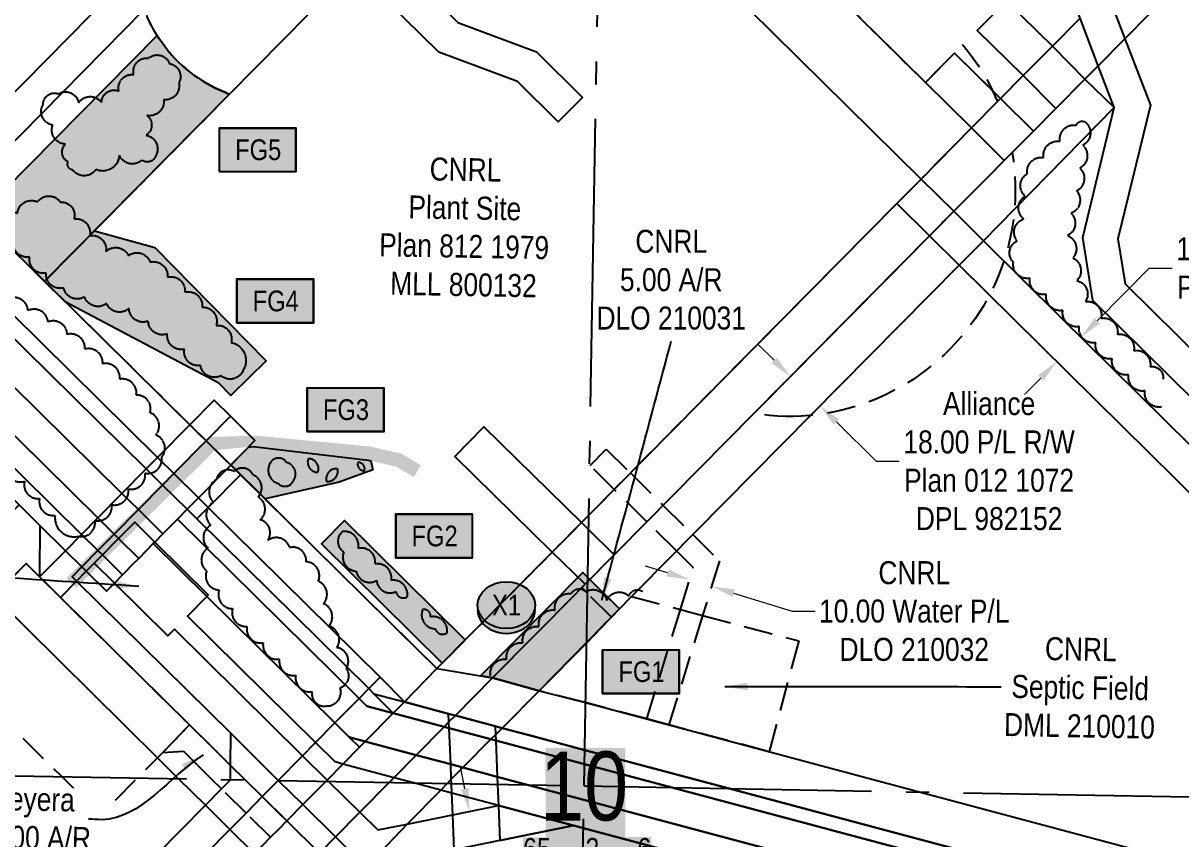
# Model space of a CAD drawing. Extents: x 420640 to 424792, y 6050134 to 6053066.
# Drawn here: x 421333 to 421837, y 6052115 to 6052469 of the extents above; entities that cross this region are included whole.
import ezdxf
from ezdxf.enums import TextEntityAlignment as Align

# ---------------------------------------------------------------- set-up
doc = ezdxf.new("R2010")
doc.units = 0
doc.header["$LTSCALE"] = 5
doc.header["$PDSIZE"] = 0.5
for name, pattern in [('0', [1, 1, 0]), ('foc-ACCESSROAD', [3.75, 2.5, -1.25]), ('foc-FLOWLINE', [3.75, 2.5, -1.25]), ('foc-QUARTERLINE', [33, 25, -3, 2, -3])]:
    doc.linetypes.add(name, pattern=pattern)
doc.layers.get('Defpoints').update_dxf_attribs({"color": 9})
for name, color, linetype in [('10', 1, 'Continuous'), ('9', 3, 'Continuous'), ('AS-ROADS', 254, 'Continuous'), ('AS-UNDERLAY-H', 141, 'Continuous'), ('C-AR', 13, 'foc-ACCESSROAD'), ('C-EZE', 13, 'foc-FLOWLINE'), ('C-RW', 13, 'Continuous'), ('C-WS', 13, 'foc-ACCESSROAD'), ('F-AR', 190, 'foc-ACCESSROAD'), ('F-RW', 190, 'Continuous'), ('L-QSEC', 8, 'foc-QUARTERLINE'), ('L-SECLBL', 7, 'Continuous'), ('P-CROSSINGS', 250, 'Continuous'), ('P-TEMP-BLOCKS', 250, 'Continuous'), ('P-TEMP-BLUE', 146, 'Continuous'), ('P-WORKAREA', 113, 'Continuous'), ('P-WORKAREA-H', 111, 'Continuous'), ('T-BUSH', 110, '0')]:
    doc.layers.add(name, color=color, linetype=linetype)
for name, color, linetype, lineweight in [('C-AR-T', 13, 'Continuous', 9), ('C-EZE-T', 13, 'Continuous', 9), ('C-RW-T', 13, 'Continuous', 9), ('F-AR-T', 190, 'Continuous', 9), ('F-RW-T', 190, 'Continuous', 9)]:
    doc.layers.add(name, color=color, linetype=linetype, lineweight=lineweight)
doc.layers.add('P-TEMP-BLUE-H', color=7, linetype='Continuous', true_color=0x99e6ff)
doc.styles.add('80CG', font='ARIALN.TTF', dxfattribs={"height": 10})
doc.styles.add('80L', font='ARIALN.TTF', dxfattribs={"height": 10})
doc.styles.add('Crossing', font='ARIALN.TTF', dxfattribs={"height": 10})
doc.styles.add('SIMPLEX', font='ARIALN.TTF')
doc.dimstyles.new('Compass 5 000', dxfattribs={"dimscale": 5, "dimtxt": 9, "dimasz": 2, "dimexe": 0.2, "dimexo": 0.0625, "dimgap": 0.5, "dimtad": 0, "dimtih": 1, "dimtoh": 1, "dimzin": 0, "dimdsep": 46, "dimtxsty": '80CG', "dimcen": 0.1, "dimse1": 1, "dimse2": 1, "dimclrd": 256, "dimclrt": 256, "dimaunit": 1, "dimadec": 4, "dimazin": 0, "dimtfac": 0.06, "dimtofl": 0, "dimtmove": 0, "dimatfit": 1, "dimfxl": 0.2, "dimtolj": 1, "dimtzin": 0, "dimlwd": -1, "dimarcsym": 0})

# ---------------------------------------------------------------- blocks, each defined once
blk = doc.blocks.new('*D18')
at = {"layer": 'Defpoints', "color": 0, "transparency": 16777216}
for p in [(421793.22, 6052332.83), (421864.61, 6052262.36), (421854.1, 6052251.71)]:
    blk.add_point(p, dxfattribs=at)
at = {"layer": 'F-AR-T', "transparency": 16777216}
for p, q in [((421800.25, 6052339.95), (421822.85, 6052362.85)), ((421822.85, 6052362.85), (421832.85, 6052362.85)), ((421775.68, 6052315.07), (421768.66, 6052307.95))]:
    blk.add_line(p, q, dxfattribs=at)
for points in [[(421799.06, 6052341.12), (421801.44, 6052338.78), (421793.22, 6052332.83)], [(421774.5, 6052316.24), (421776.87, 6052313.9), (421782.71, 6052322.18)]]:
    blk.add_solid(points, dxfattribs=at)
at = {"layer": 'F-AR-T', "transparency": 16777216, "insert": (421871.94, 6052362.85), "char_height": 10, "attachment_point": 5, "style": '80CG'}
blk.add_mtext('\\A1;Pembina\\P15.00 P/L R/W\\P{\\A0;Plan 812 1910\\P}PLA 810223', dxfattribs=at)
blk = doc.blocks.new('*D22')
at = {"layer": 'C-RW-T', "transparency": 16777216}
for p, q in [((421613.48, 6052230.41), (421603.92, 6052233.35)), ((421642.14, 6052221.58), (421667.64, 6052213.72)), ((421667.64, 6052213.72), (421677.64, 6052213.72))]:
    blk.add_line(p, q, dxfattribs=at)
for points in [[(421613.97, 6052232), (421612.99, 6052228.81), (421623.03, 6052227.46)], [(421642.63, 6052223.17), (421641.65, 6052219.98), (421632.59, 6052224.52)]]:
    blk.add_solid(points, dxfattribs=at)
at = {"layer": 'Defpoints', "color": 0, "transparency": 16777216}
for p in [(421623.01, 6052227.4), (421632.57, 6052224.46), (421632.59, 6052224.52)]:
    blk.add_point(p, dxfattribs=at)
at = {"layer": 'C-RW-T', "transparency": 16777216, "insert": (421720.71, 6052213.72), "char_height": 10, "attachment_point": 5, "style": '80CG'}
blk.add_mtext('\\A1;CNRL\\P10.00 Water P/L\\PDLO 210032', dxfattribs=at)
blk = doc.blocks.new('*D23')
at = {"layer": 'Defpoints', "color": 0, "transparency": 16777216}
for p in [(421675.9, 6052324.83), (421688.75, 6052312.13), (421679.75, 6052303.03)]:
    blk.add_point(p, dxfattribs=at)
at = {"layer": 'F-RW-T', "transparency": 16777216}
for p, q in [((421659.78, 6052322.76), (421652.67, 6052329.78)), ((421686.86, 6052296), (421704.17, 6052278.88)), ((421704.17, 6052278.88), (421714.17, 6052278.88))]:
    blk.add_line(p, q, dxfattribs=at)
for points in [[(421660.96, 6052323.94), (421658.61, 6052321.57), (421666.9, 6052315.73)], [(421688.03, 6052297.18), (421685.69, 6052294.81), (421679.75, 6052303.03)]]:
    blk.add_solid(points, dxfattribs=at)
at = {"layer": 'F-RW-T', "transparency": 16777216, "insert": (421753.26, 6052278.88), "char_height": 10, "attachment_point": 5, "style": '80CG'}
blk.add_mtext('\\A1;Alliance\\P18.00 P/L R/W\\P{\\A0;Plan 012 1072\\P}DPL 982152', dxfattribs=at)
blk = doc.blocks.new('*D41')
at = {"layer": 'C-RW-T', "transparency": 16777216}
for p, q in [((421525.33, 6052136.48), (421523.35, 6052146.28)), ((421532.25, 6052102.18), (421557.97, 6051974.74)), ((421557.97, 6051974.74), (421567.97, 6051974.74))]:
    blk.add_line(p, q, dxfattribs=at)
for points in [[(421526.96, 6052136.81), (421523.69, 6052136.15), (421527.31, 6052126.68)], [(421533.88, 6052102.51), (421530.62, 6052101.85), (421530.27, 6052111.98)]]:
    blk.add_solid(points, dxfattribs=at)
at = {"layer": 'Defpoints', "color": 0, "transparency": 16777216}
for p in [(421524.65, 6052126.14), (421530.27, 6052111.98), (421527.62, 6052111.44)]:
    blk.add_point(p, dxfattribs=at)
at = {"layer": 'C-RW-T', "transparency": 16777216, "insert": (421607.06, 6051974.74), "char_height": 10, "attachment_point": 5, "style": '80CG'}
blk.add_mtext('\\A1;CNRL\\P15.00 P/L R/W\\P{\\A0;Plan 962 2004\\P}PLA 960856', dxfattribs=at)
blk = doc.blocks.new('L-SECLBL')
at = {"layer": '9', "color": 7}
for p, q in [((-5.08, -27.83), (-12.29, -27.83)), ((20.7, -27.83), (13.5, -27.83))]:
    blk.add_line(p, q, dxfattribs=at)
at = {"layer": '10', "color": 2, "style": 'SIMPLEX'}
blk.add_attdef('SEC', text='', height=30, dxfattribs=at).set_placement((0, 0), align=Align.MIDDLE)
at = {"layer": '10', "color": 5, "style": '80L'}
blk.add_attdef('TWP', text='', height=9.5, dxfattribs=at).set_placement((-14.43, -27.37), align=Align.MIDDLE_RIGHT)
blk.add_attdef('RGE', text='', height=9.5, dxfattribs=at).set_placement((3.62, -27.37), align=Align.MIDDLE_CENTER)
blk.add_attdef('MER', text='', height=9.5, dxfattribs=at).set_placement((23.17, -27.37), align=Align.MIDDLE_LEFT)
blk = doc.blocks.new('Temp_Area3')
h = blk.add_hatch(color=111)
h.dxf.hatch_style = 1
h.paths.add_polyline_path([(-16.83, -9.44), (16.33, -9.44), (16.33, 9.05), (-16.83, 9.05)])
at = {"color": 250}
for points in [[(-17.03, -9.64), (16.53, -9.64), (16.53, 9.25), (-17.03, 9.25)], [(-16.93, -9.54), (16.43, -9.54), (16.43, 9.15), (-16.93, 9.15)]]:
    blk.add_lwpolyline(points, close=True, dxfattribs=at)
at = {"color": 250, "style": '80L'}
blk.add_attdef('TEMPORARY', text='', height=9, dxfattribs=at).set_placement((0, -0.15), align=Align.MIDDLE_CENTER)
blk = doc.blocks.new('Temp_Area5')
at = {"true_color": 0x99e6ff}
h = blk.add_hatch(color=141, dxfattribs=at)
h.dxf.hatch_style = 1
h.paths.add_polyline_path([(-16.83, -9.44), (16.33, -9.44), (16.33, 9.05), (-16.83, 9.05)])
at = {"color": 250}
for points in [[(-17.03, -9.64), (16.53, -9.64), (16.53, 9.25), (-17.03, 9.25)], [(-16.93, -9.54), (16.43, -9.54), (16.43, 9.15), (-16.93, 9.15)]]:
    blk.add_lwpolyline(points, close=True, dxfattribs=at)
at = {"color": 250, "style": '80L'}
blk.add_attdef('TEMPORARY', text='', height=9, dxfattribs=at).set_placement((0, -0.15), align=Align.MIDDLE_CENTER)
blk = doc.blocks.new('xing2')
h = blk.add_hatch(color=50)
h.dxf.hatch_style = 1
edge = h.paths.add_edge_path()
edge.add_ellipse((0, 0), major_axis=(-12.5, 0), ratio=0.816297, start_angle=0, end_angle=360)
h = blk.add_hatch(color=250)
h.dxf.hatch_style = 1
edge = h.paths.add_edge_path()
edge.add_ellipse((0, -2.05), major_axis=(-12.5, 0), ratio=0.816297, start_angle=0, end_angle=180)
edge.add_line((12.5, -2.05), (12.5, 0))
edge.add_ellipse((0, 0), major_axis=(-12.5, 0), ratio=0.816297, start_angle=0, end_angle=180, ccw=False)
edge.add_line((-12.5, 0), (-12.5, -2.05))
at = {"color": 250}
blk.add_ellipse((0, 0), major_axis=(-12.5, 0), ratio=0.816297, dxfattribs=at)
blk.add_ellipse((0, -2.05), major_axis=(-12.5, 0), ratio=0.816297, start_param=0, end_param=3.141593, dxfattribs=at)
at = {"color": 250, "style": 'Crossing'}
blk.add_attdef('CROSSING', text='', height=9, dxfattribs=at).set_placement((0.09, 0.02), align=Align.MIDDLE_CENTER)
at = {"color": 250, "style": 'Crossing', "flags": 1}
for tag, p in [('OWNER', (0.09, -12.49)), ('DESCRIPTION', (0.09, -25.77)), ('LOCATION', (0.09, -39.3)), ('DWG_REF', (0.09, -52.84))]:
    blk.add_attdef(tag, text='', height=9, dxfattribs=at).set_placement(p, align=Align.MIDDLE_CENTER)

msp = doc.modelspace()

# ---------------------------------------------------------------- hatches: boundary and pattern name
at = {"layer": 'AS-ROADS'}
h = msp.add_hatch(color=256, dxfattribs=at)
h.dxf.hatch_style = 1
h.paths.add_polyline_path([(421356.328, 6052223.909), (421416.7, 6052283.704), (421433.315, 6052285.274), (421483.207, 6052279.357), (421495.462, 6052276.538), (421503.148, 6052272.007), (421506.195, 6052277.175), (421497.711, 6052282.178), (421484.044, 6052285.321), (421434.253, 6052290.033), (421413.958, 6052289.434), (421352.106, 6052228.172)])
at = {"layer": 'AS-UNDERLAY-H'}
h = msp.add_hatch(color=256, dxfattribs=at)
h.dxf.hatch_style = 1
h.paths.add_polyline_path([(421606.441, 6052115.559), (421606.441, 6052104.812), (421550.584, 6052104.812), (421550.584, 6052115.42), (421560.393, 6052115.42), (421560.393, 6052141.353), (421560.336, 6052141.353), (421560.336, 6052154.203), (421593.12, 6052154.203), (421595.144, 6052154.203), (421595.144, 6052115.577)])
at = {"layer": 'P-TEMP-BLUE-H'}
h = msp.add_hatch(color=256, dxfattribs=at)
h.dxf.hatch_style = 1
h.paths.add_polyline_path([(421313.902, 6052385.386), (421391.464, 6052463.909), (421396.343, 6052457.269), (421397.78, 6052455.602), (421399.274, 6052453.986), (421400.823, 6052452.424), (421402.427, 6052450.918), (421404.082, 6052449.468), (421405.788, 6052448.078), (421407.541, 6052446.747), (421409.339, 6052445.48), (421411.181, 6052444.276), (421413.064, 6052443.138), (421414.986, 6052442.066), (421416.944, 6052441.062), (421418.936, 6052440.128), (421420.96, 6052439.264), (421423.013, 6052438.472), (421342.556, 6052357.077)])
at = {"layer": 'P-WORKAREA-H'}
h = msp.add_hatch(color=256, dxfattribs=at)
h.dxf.hatch_style = 1
h.paths.add_polyline_path([(421351.557, 6052348.255), (421342.556, 6052357.077), (421364.315, 6052379.09), (421390.466, 6052371.836), (421438.889, 6052322.527), (421423.555, 6052307.468), (421418.354, 6052312.764)])
h = msp.add_hatch(color=256, dxfattribs=at)
h.dxf.hatch_style = 1
h.paths.add_polyline_path([(421423.567, 6052277.277), (421431.271, 6052285.081), (421433.315, 6052285.274), (421483.207, 6052279.357), (421484.377, 6052279.099), (421485.368, 6052275.091), (421470.601, 6052269.762), (421438.427, 6052262.511)])
h = msp.add_hatch(color=256, dxfattribs=at)
h.dxf.hatch_style = 1
h.paths.add_polyline_path([(421473.016, 6052253.141), (421525.518, 6052201.217), (421473.016, 6052253.141), (421462.978, 6052242.971), (421515.483, 6052191.07), (421525.518, 6052201.217)])
h = msp.add_hatch(color=256, dxfattribs=at)
h.dxf.hatch_style = 1
h.paths.add_polyline_path([(421532.129, 6052185.611), (421576.572, 6052230.529), (421592.577, 6052214.788), (421557.655, 6052179.026), (421537.354, 6052184.749)])

# ---------------------------------------------------------------- linework, layer by layer
at = {"layer": 'C-AR', "linetype": 'ByBlock'}
for points in [[(421920.864, 6052572.576), (421812.3, 6052462.509), (421800.731, 6052450.78), (421794.943, 6052444.913), (421782.315, 6052432.212), (421772.52, 6052422.363), (421763.316, 6052413.107), (421759.836, 6052409.621), (421752.839, 6052402.568), (421737.886, 6052387.524), (421727.343, 6052376.863), (421650.93, 6052299.579), (421591.641, 6052239.618), (421590.251, 6052238.212), (421587.541, 6052235.47), (421579.649, 6052227.497), (421578.981, 6052226.825), (421578.688, 6052226.527), (421577.597, 6052225.425), (421576.134, 6052223.946), (421574.89, 6052222.689), (421573.499, 6052221.283), (421537.354, 6052184.749), (421521.179, 6052168.372), (421518.395, 6052165.553), (421516.326, 6052163.459), (421504.203, 6052151.175), (421494.507, 6052141.351), (421492.434, 6052139.248), (421479.653, 6052126.297), (421469.123, 6052115.627), (421462.094, 6052108.505)], [(421433.819, 6052108.309), (421440.855, 6052115.438), (421444.387, 6052119.014), (421447.879, 6052122.549), (421454.899, 6052129.681), (421464.829, 6052139.741), (421465.484, 6052140.208), (421472.271, 6052147.285), (421479.473, 6052154.583), (421481.969, 6052157.112), (421494.09, 6052169.396), (421499.059, 6052174.37), (421513.174, 6052188.735), (421563.323, 6052239.444), (421564.708, 6052240.845), (421575.974, 6052252.237), (421577.364, 6052253.643), (421579.188, 6052255.487), (421713.115, 6052390.911), (421723.658, 6052401.572), (421745.605, 6052423.774), (421756.892, 6052435.193), (421758.269, 6052436.566), (421768.091, 6052446.524), (421780.759, 6052459.297), (421792.824, 6052471.42)]]:
    msp.add_lwpolyline(points, dxfattribs=at)
at = {"layer": 'C-AR'}
for points in [[(421628.694, 6052211.886), (421614.032, 6052164.283), (421604.371, 6052166.862), (421619.026, 6052214.452), (421624.649, 6052232.71), (421617.362, 6052239.908), (421604.497, 6052252.619), (421590.261, 6052266.683), (421579.8, 6052277.018), (421586.825, 6052284.129), (421597.29, 6052273.79), (421611.525, 6052259.727), (421624.389, 6052247.017), (421635.986, 6052235.561), (421628.694, 6052211.886)], [(421592.54, 6052214.75), (421589.036, 6052211.186), (421578.601, 6052221.506), (421576.134, 6052223.946), (421577.597, 6052225.425), (421578.688, 6052226.527), (421578.981, 6052226.825), (421579.648, 6052227.498), (421592.54, 6052214.75)]]:
    msp.add_lwpolyline(points, close=True, dxfattribs=at)
at = {"layer": 'C-AR', "linetype": 'ByBlock'}
msp.add_lwpolyline([(421413.099, 6052220.095), (421468.8, 6052165.117), (421475.035, 6052158.962), (421479.473, 6052154.583), (421472.271, 6052147.285), (421465.488, 6052140.198), (421454.758, 6052150.887), (421399.054, 6052205.868), (421396.196, 6052202.972), (421372.912, 6052225.964), (421364.199, 6052234.568), (421367.754, 6052238.168), (421374.775, 6052245.281), (421381.755, 6052252.352), (421390.47, 6052243.75), (421413.766, 6052220.756), (421413.099, 6052220.095)], close=True, dxfattribs=at)
at = {"layer": 'C-EZE'}
msp.add_lwpolyline([(421670.464, 6052200.803), (421657.684, 6052152.632), (421614.032, 6052164.283), (421604.371, 6052166.862), (421577.78, 6052173.959), (421557.655, 6052179.026), (421578.227, 6052199.832), (421587.883, 6052210.013), (421589.036, 6052211.186), (421592.54, 6052214.75), (421597.786, 6052220.088), (421619.026, 6052214.452), (421628.694, 6052211.886), (421670.464, 6052200.803)], close=True, dxfattribs=at)
at = {"layer": 'C-RW'}
for points in [[(420988.311, 6052707.033), (421042.243, 6052653.574), (421054.572, 6052641.385), (421294.797, 6052404.242), (421305.464, 6052393.705), (421328.545, 6052370.929), (421342.568, 6052357.127), (421405.729, 6052294.785), (421412.846, 6052287.761), (421423.518, 6052277.227), (421427.787, 6052273.013), (421513.174, 6052188.735), (421537.354, 6052184.749), (421557.655, 6052179.026), (421577.78, 6052173.959), (421723.364, 6052135.101), (422064.387, 6052044.088)], [(422076.176, 6052020.251), (421640.241, 6052136.598), (421577.424, 6052153.362), (421552.727, 6052159.934), (421541.588, 6052162.884), (421538.481, 6052163.756), (421521.179, 6052168.372), (421518.243, 6052169.156), (421499.447, 6052174.172), (421499.056, 6052174.365), (421488.46, 6052185.039), (421413.743, 6052258.786), (421409.474, 6052263), (421398.801, 6052273.533), (421391.684, 6052280.558), (421328.51, 6052342.912), (421314.52, 6052356.72), (421291.444, 6052379.494), (421280.771, 6052390.028), (421048.765, 6052619.027), (421036.434, 6052631.199), (420981.074, 6052686.058)], [(420978.541, 6052678.716), (421028.24, 6052629.453), (421034.402, 6052623.373), (421030.047, 6052606.603), (421376.237, 6052264.906), (421383.353, 6052257.883), (421394.025, 6052247.349), (421390.47, 6052243.75), (421389.811, 6052243.081), (421383.49, 6052236.679), (421374.775, 6052245.281), (421372.82, 6052247.211), (421365.704, 6052254.235), (421013.36, 6052602.006), (421017.714, 6052618.775), (420973.179, 6052662.935)], [(420973.188, 6052662.95), (420973.911, 6052648.118), (420974.963, 6052625.86), (421002.235, 6052598.94), (421219.304, 6052384.679), (421229.98, 6052374.143), (421358.682, 6052247.121), (421365.799, 6052240.097), (421367.754, 6052238.168), (421376.469, 6052229.567), (421372.912, 6052225.963), (421369.444, 6052222.45), (421360.73, 6052231.053), (421358.775, 6052232.982), (421351.659, 6052240.005), (421340.501, 6052251.017), (421334.513, 6052256.926), (421222.957, 6052367.026), (421212.282, 6052377.563), (421022.952, 6052564.438), (420959.909, 6052626.669), (420958.744, 6052651.236), (420958.27, 6052661.245)], [(421046.733, 6052611.201), (421275.826, 6052385.048), (421286.512, 6052374.514), (421309.605, 6052351.74), (421323.591, 6052337.937), (421386.769, 6052275.578), (421393.886, 6052268.554), (421398.801, 6052273.533), (421412.846, 6052287.761), (421423.379, 6052298.431), (421434.052, 6052287.898), (421423.518, 6052277.227), (421409.474, 6052263), (421404.558, 6052258.02), (421400.344, 6052253.752), (421394.025, 6052247.349), (421383.353, 6052257.883), (421376.237, 6052264.906), (421030.047, 6052606.603)], [(421013.36, 6052602.006), (421215.652, 6052402.33), (421226.325, 6052391.795), (421237.001, 6052381.258), (421365.704, 6052254.235), (421372.82, 6052247.211), (421374.775, 6052245.281), (421383.49, 6052236.679), (421381.384, 6052234.544), (421376.469, 6052229.567), (421367.754, 6052238.168), (421365.799, 6052240.097), (421358.683, 6052247.122), (421229.981, 6052374.143), (421219.305, 6052384.681), (421208.631, 6052395.215), (421002.236, 6052598.94)], [(421328.51, 6052342.912), (421391.684, 6052280.558), (421398.801, 6052273.533), (421409.474, 6052263), (421413.743, 6052258.786), (421488.46, 6052185.039), (421499.059, 6052174.37), (421494.09, 6052169.396), (421485.81, 6052177.781), (421483.545, 6052180.058), (421408.827, 6052253.806), (421404.558, 6052258.02), (421393.886, 6052268.554), (421386.769, 6052275.578), (421323.591, 6052337.937)], [(421462.094, 6052108.505), (421447.879, 6052122.549), (421437.151, 6052133.105), (421429.833, 6052140.366), (421423.466, 6052146.651), (421416.451, 6052153.58), (421405.617, 6052164.254), (421349.513, 6052219.647), (421340.424, 6052228.622), (421351.659, 6052240.005), (421358.683, 6052247.122), (421365.704, 6052254.235), (421376.237, 6052264.906), (421386.769, 6052275.578), (421391.684, 6052280.558), (421405.729, 6052294.785), (421416.262, 6052305.456), (421423.379, 6052298.431), (421412.846, 6052287.761), (421398.801, 6052273.533), (421393.886, 6052268.554), (421383.353, 6052257.883), (421372.82, 6052247.211), (421365.799, 6052240.097), (421358.775, 6052232.982), (421354.564, 6052228.715), (421356.518, 6052226.786), (421423.491, 6052160.681), (421444.142, 6052140.11), (421454.899, 6052129.681), (421469.123, 6052115.627), (421482.431, 6052102.476)], [(422070.763, 6051999.967), (421577.051, 6052131.736), (421552.955, 6052138.166), (421539.409, 6052141.781), (421524.463, 6052145.702), (421519.171, 6052147.183), (421504.203, 6052151.174), (421481.969, 6052157.112), (421475.035, 6052158.962), (421468.8, 6052165.117), (421413.099, 6052220.095), (421389.811, 6052243.081), (421390.47, 6052243.75), (421394.025, 6052247.349), (421400.344, 6052253.752), (421479.332, 6052175.789), (421482.74, 6052172.425), (421494.09, 6052169.396), (421516.326, 6052163.458), (421518.508, 6052162.879), (421536.675, 6052158.064), (421538.746, 6052157.477), (421577.318, 6052147.183), (421615.3, 6052137.046), (422074.629, 6052014.454)], [(422067.67, 6051988.379), (421576.837, 6052119.378), (421572.572, 6052120.517), (421539.939, 6052129.226), (421519.701, 6052134.627), (421514.803, 6052135.899), (421503.041, 6052139.058), (421494.508, 6052141.351), (421472.271, 6052147.285), (421468.87, 6052148.193), (421460.374, 6052156.578), (421404.671, 6052211.558), (421413.099, 6052220.095), (421468.8, 6052165.117), (421475.035, 6052158.962), (421481.969, 6052157.112), (421504.203, 6052151.174), (421519.171, 6052147.183), (421524.463, 6052145.702), (421539.409, 6052141.781), (421552.955, 6052138.166), (421577.051, 6052131.736), (422070.763, 6051999.967)], [(421359.554, 6052054.408), (421423.147, 6052118.846), (421430.171, 6052125.99), (421437.151, 6052133.105), (421444.142, 6052140.11), (421454.758, 6052150.887), (421460.374, 6052156.578), (421468.8, 6052165.117), (421479.332, 6052175.789), (421483.545, 6052180.058), (421488.46, 6052185.039), (421499.059, 6052174.37), (421494.09, 6052169.396), (421481.969, 6052157.112), (421479.473, 6052154.583), (421472.271, 6052147.285), (421465.484, 6052140.208), (421464.829, 6052139.741), (421454.899, 6052129.681), (421447.879, 6052122.549), (421444.387, 6052119.014), (421440.855, 6052115.438), (421433.819, 6052108.309)], [(421520.738, 6052110.055), (421520.098, 6052125.221), (421519.701, 6052134.627), (421519.515, 6052138.763), (421519.428, 6052140.647), (421519.171, 6052147.183), (421518.508, 6052162.879), (421518.395, 6052165.551), (421518.243, 6052169.156), (421521.179, 6052168.372), (421538.481, 6052163.756), (421538.617, 6052160.031), (421538.746, 6052157.477), (421539.409, 6052141.781), (421539.55, 6052138.405), (421539.939, 6052129.226), (421540.579, 6052114.06)], [(421540.579, 6052114.06), (421572.572, 6052120.517), (421576.837, 6052119.378), (422067.667, 6051988.368)]]:
    msp.add_lwpolyline(points, dxfattribs=at)
for points in [[(421439.684, 6052551.081), (421473.156, 6052518.067), (421487.524, 6052503.882), (421522.25, 6052469.613), (421556.408, 6052456.853), (421576.483, 6052437.048), (421565.952, 6052426.374), (421548.159, 6052443.927), (421513.999, 6052456.687), (421476.958, 6052493.235), (421462.621, 6052507.384), (421439.826, 6052529.875), (421385.899, 6052475.222), (421305.464, 6052393.705), (421291.444, 6052379.494), (421286.512, 6052374.514), (421275.826, 6052385.048), (421280.771, 6052390.028), (421294.797, 6052404.242), (421382.034, 6052492.652), (421439.684, 6052551.081)], [(421372.912, 6052225.964), (421396.196, 6052202.972), (421399.054, 6052205.868), (421454.758, 6052150.887), (421444.143, 6052140.11), (421437.15, 6052133.103), (421430.171, 6052125.99), (421423.147, 6052118.846), (421359.554, 6052054.408), (421348.879, 6052064.94), (421412.475, 6052129.381), (421419.511, 6052136.511), (421423.428, 6052140.481), (421423.466, 6052146.65), (421423.491, 6052160.681), (421356.517, 6052226.787), (421360.729, 6052231.053), (421364.199, 6052234.568), (421372.912, 6052225.964)], [(421479.653, 6052126.297), (421487.42, 6052118.625), (421500.185, 6052121.162), (421520.098, 6052125.221), (421539.939, 6052129.226), (421572.572, 6052120.517), (421540.579, 6052114.06), (421520.738, 6052110.055), (421482.431, 6052102.476), (421469.123, 6052115.627), (421454.899, 6052129.681), (421464.829, 6052139.741), (421465.484, 6052140.208), (421466.054, 6052139.719), (421479.653, 6052126.297)]]:
    msp.add_lwpolyline(points, close=True, dxfattribs=at)
at = {"layer": 'C-WS', "flags": 128}
for points in [[(421584.09, 6052539.33), (421634.142, 6052489.927), (421637.583, 6052491.043), (421641.063, 6052492.031), (421644.577, 6052492.891), (421648.12, 6052493.621), (421651.687, 6052494.22), (421655.275, 6052494.688), (421658.876, 6052495.024), (421662.488, 6052495.227), (421666.105, 6052495.297), (421673.334, 6052495.039), (421725.569, 6052443.513), (421738.262, 6052456.274), (421741.787, 6052459.946), (421744.066, 6052457.111), (421746.24, 6052454.194), (421748.303, 6052451.199), (421750.255, 6052448.129), (421752.093, 6052444.989), (421753.813, 6052441.784), (421754.53, 6052440.249), (421756.892, 6052435.193), (421745.605, 6052423.774), (421723.658, 6052401.572), (421713.115, 6052390.911), (421579.188, 6052255.487), (421577.364, 6052253.643), (421575.974, 6052252.237), (421564.708, 6052240.845), (421563.323, 6052239.444), (421513.174, 6052188.735), (421427.787, 6052273.013), (421423.518, 6052277.227), (421412.846, 6052287.761), (421405.729, 6052294.785), (421342.568, 6052357.127), (421423.013, 6052438.472), (421420.96, 6052439.264), (421418.936, 6052440.128), (421416.944, 6052441.062), (421414.986, 6052442.066), (421413.064, 6052443.138), (421411.181, 6052444.276), (421409.339, 6052445.48), (421407.541, 6052446.747), (421405.788, 6052448.078), (421404.082, 6052449.468), (421402.427, 6052450.918), (421400.823, 6052452.424), (421399.274, 6052453.986), (421397.78, 6052455.602), (421396.343, 6052457.269), (421394.966, 6052458.985), (421393.65, 6052460.749), (421392.397, 6052462.558), (421391.207, 6052464.409), (421390.084, 6052466.301), (421389.028, 6052468.231), (421388.04, 6052470.198), (421387.121, 6052472.197), (421386.274, 6052474.228), (421385.899, 6052475.222), (421385.498, 6052476.287), (421384.794, 6052478.371), (421384.165, 6052480.481), (421383.609, 6052482.61), (421383.129, 6052484.757), (421382.724, 6052486.92), (421382.396, 6052489.095), (421382.143, 6052491.281), (421382.034, 6052492.652), (421381.968, 6052493.475), (421381.87, 6052495.673), (421381.849, 6052497.874), (421381.905, 6052500.073), (421382.038, 6052502.27), (421382.248, 6052504.46), (421382.535, 6052506.641), (421382.899, 6052508.812), (421383.338, 6052510.968), (421383.853, 6052513.107), (421384.442, 6052515.228), (421385.105, 6052517.326), (421385.842, 6052519.399), (421386.65, 6052521.446), (421387.53, 6052523.463), (421388.481, 6052525.447), (421389.5, 6052527.397), (421390.587, 6052529.31), (421391.741, 6052531.184), (421392.959, 6052533.016), (421394.241, 6052534.805), (421395.585, 6052536.547), (421396.989, 6052538.241), (421398.452, 6052539.885), (421399.972, 6052541.477), (421401.546, 6052543.013), (421403.174, 6052544.495), (421404.852, 6052545.917), (421406.579, 6052547.281), (421408.353, 6052548.582), (421410.172, 6052549.822), (421412.033, 6052550.996), (421413.934, 6052552.104), (421415.872, 6052553.145), (421417.846, 6052554.117), (421419.853, 6052555.019), (421421.891, 6052555.851), (421423.956, 6052556.611), (421426.046, 6052557.298), (421428.16, 6052557.91), (421430.293, 6052558.448), (421431.921, 6052558.798), (421432.444, 6052558.912), (421434.61, 6052559.299), (421436.789, 6052559.61), (421438.977, 6052559.845), (421441.171, 6052560.003), (421443.37, 6052560.083), (421445.571, 6052560.087), (421447.77, 6052560.013), (421449.965, 6052559.862), (421452.224, 6052559.841), (421454.333, 6052559.33), (421456.5, 6052558.949), (421458.653, 6052558.493), (421460.788, 6052557.961), (421462.904, 6052557.354), (421464.996, 6052556.675), (421467.064, 6052555.922), (421469.104, 6052555.097), (421471.113, 6052554.2), (421473.09, 6052553.235), (421475.032, 6052552.199), (421476.937, 6052551.097), (421478.801, 6052549.928), (421480.624, 6052548.696), (421482.402, 6052547.4), (421484.133, 6052546.041), (421485.816, 6052544.623), (421487.448, 6052543.148), (421489.027, 6052541.615), (421490.552, 6052540.029), (421492.02, 6052538.39), (421493.429, 6052536.7), (421494.779, 6052534.961), (421495.924, 6052533.44), (421497.291, 6052531.349), (421498.45, 6052529.479), (421499.543, 6052527.569), (421500.568, 6052525.622), (421501.525, 6052523.64), (421503.179, 6052519.726), (421508.649, 6052525.182), (421553.052, 6052569.966), (421584.09, 6052539.33)], [(421668.121, 6052298.405), (421664.67, 6052298.398), (421661.222, 6052298.513), (421657.779, 6052298.749), (421650.93, 6052299.579), (421727.343, 6052376.863), (421737.886, 6052387.524), (421752.839, 6052402.568), (421759.837, 6052409.624), (421763.316, 6052413.107), (421763.826, 6052409.694), (421764.216, 6052406.266), (421764.487, 6052402.826), (421764.636, 6052399.379), (421764.664, 6052395.929), (421764.572, 6052392.479), (421764.358, 6052389.035), (421764.304, 6052388.469), (421764.025, 6052385.601), (421763.571, 6052382.18), (421762.997, 6052378.777), (421762.305, 6052375.397), (421761.494, 6052372.043), (421760.567, 6052368.72), (421759.685, 6052365.941), (421759.523, 6052365.431), (421758.365, 6052362.18), (421757.094, 6052358.972), (421755.711, 6052355.811), (421754.219, 6052352.7), (421753.401, 6052351.139), (421752.618, 6052349.644), (421750.911, 6052346.645), (421749.099, 6052343.707), (421747.187, 6052340.836), (421745.175, 6052338.033), (421743.065, 6052335.302), (421740.861, 6052332.646), (421738.566, 6052330.07), (421736.182, 6052327.576), (421733.712, 6052325.166), (421731.159, 6052322.845), (421728.526, 6052320.615), (421725.817, 6052318.478), (421723.034, 6052316.438), (421720.182, 6052314.496), (421717.263, 6052312.655), (421714.282, 6052310.918), (421711.241, 6052309.287), (421708.146, 6052307.763), (421704.998, 6052306.348), (421701.803, 6052305.044), (421698.565, 6052303.854), (421695.287, 6052302.777), (421691.973, 6052301.816), (421688.627, 6052300.972), (421685.253, 6052300.245), (421681.857, 6052299.638), (421678.441, 6052299.149), (421675.617, 6052298.846), (421675.01, 6052298.781), (421671.569, 6052298.532), (421668.121, 6052298.405)]]:
    msp.add_lwpolyline(points, close=True, dxfattribs=at)
at = {"layer": 'C-WS', "linetype": 'ByBlock', "flags": 128}
msp.add_lwpolyline([(421723.656, 6052401.573), (421553.052, 6052569.966), (421508.649, 6052525.182), (421503.179, 6052519.726), (421423.013, 6052438.472), (421342.568, 6052357.127), (421405.729, 6052294.785), (421427.787, 6052273.013), (421513.174, 6052188.735), (421563.323, 6052239.444), (421579.188, 6052255.487), (421713.115, 6052390.911)], close=True, dxfattribs=at)
at = {"layer": 'F-AR', "flags": 128}
msp.add_lwpolyline([(421349.513, 6052219.647), (421405.617, 6052164.254), (421398.644, 6052157.105), (421393.81, 6052152.212), (421391.608, 6052149.983), (421382.939, 6052141.204), (421367.002, 6052125.079), (421350.08, 6052141.792), (421324.865, 6052166.711), (421248.32, 6052166.335), (421245.799, 6052161.755), (421242.532, 6052157.672), (421238.617, 6052154.208), (421234.168, 6052151.463), (421229.315, 6052149.518), (421224.201, 6052148.431), (421218.977, 6052148.233), (421213.795, 6052148.93), (421208.809, 6052150.502), (421204.165, 6052152.902), (421199.998, 6052156.061), (421196.432, 6052159.884), (421193.572, 6052164.26), (421191.501, 6052169.06), (421190.3, 6052174.154), (421189.945, 6052179.361), (421190.506, 6052184.559), (421191.947, 6052189.585), (421194.225, 6052194.291), (421197.273, 6052198.538), (421201.002, 6052202.203), (421205.301, 6052205.177), (421210.046, 6052207.373), (421215.096, 6052208.726), (421220.302, 6052209.198), (421225.513, 6052208.773), (421230.575, 6052207.465), (421235.339, 6052205.31), (421239.665, 6052202.375), (421243.426, 6052198.743), (421246.511, 6052194.523), (421248.831, 6052189.838), (421301.198, 6052190.096), (421295.9, 6052195.331), (421317.674, 6052217.368), (421320.469, 6052220.218), (421334.546, 6052234.429), (421340.424, 6052228.622), (421349.513, 6052219.647)], close=True, dxfattribs=at)
at = {"layer": 'F-AR'}
msp.add_lwpolyline([(421416.451, 6052153.58), (421423.466, 6052146.651), (421429.833, 6052140.366), (421437.151, 6052133.105), (421447.879, 6052122.549), (421444.387, 6052119.014), (421440.855, 6052115.438), (421430.171, 6052125.99), (421419.511, 6052136.511), (421415.337, 6052140.625), (421409.427, 6052146.464), (421403.084, 6052152.724), (421393.81, 6052152.212), (421398.644, 6052157.105), (421405.617, 6052164.254), (421416.451, 6052153.58)], close=True, dxfattribs=at)
at = {"layer": 'F-RW'}
for points in [[(421266.334, 6052432.338), (421421.818, 6052589.923), (421452.224, 6052559.841), (421487.508, 6052525.01), (421495.924, 6052533.44), (421498.06, 6052535.689), (421542.388, 6052580.512), (421585.555, 6052624.163), (421630.888, 6052670.002), (421794.573, 6052508.784), (421804.422, 6052483.074), (421812.3, 6052462.509), (421823.366, 6052433.622), (421809.265, 6052375.528), (421812.423, 6052356.033), (422042.023, 6052129.379)], [(422020.278, 6052129.769), (421798.4, 6052348.8), (421793.974, 6052376.121), (421807.688, 6052432.62), (421800.731, 6052450.78), (421792.824, 6052471.42), (421781.73, 6052500.38), (421674.941, 6052605.56), (421631.027, 6052648.812), (421585.181, 6052602.453), (421568.522, 6052585.607), (421553.052, 6052569.966), (421508.649, 6052525.182), (421503.179, 6052519.726), (421498.045, 6052514.503), (421487.524, 6052503.882), (421473.156, 6052518.067), (421439.684, 6052551.081), (421431.921, 6052558.798), (421421.954, 6052568.705), (421277.008, 6052421.801)], [(421022.953, 6052564.439), (421201.607, 6052388.099), (421212.282, 6052377.563), (421222.957, 6052367.027), (421331.52, 6052259.881), (421334.514, 6052256.927), (421340.501, 6052251.017), (421340.428, 6052230.03), (421340.424, 6052228.622), (421349.513, 6052219.647), (421405.617, 6052164.254), (421416.451, 6052153.58), (421423.466, 6052146.651), (421429.833, 6052140.366), (421437.151, 6052133.105), (421447.879, 6052122.549), (421462.094, 6052108.505)], [(422059.931, 6051959.383), (421603.03, 6052081.34), (421575.687, 6052052.794), (421534.023, 6052009.298), (421494.474, 6052048.391), (421480.256, 6052062.445), (421465.262, 6052077.266), (421461.287, 6052081.19), (421448.043, 6052094.266), (421433.819, 6052108.309), (421423.147, 6052118.846), (421412.475, 6052129.382), (421400.82, 6052140.884), (421391.608, 6052149.983), (421320.469, 6052220.218), (421320.405, 6052221.301), (421320.471, 6052242.689), (421317.5, 6052245.621), (421232.309, 6052329.702), (421208.912, 6052352.792), (421198.237, 6052363.328), (421187.467, 6052373.957), (421015.363, 6052543.834)], [(421009.671, 6052528.378), (421176.866, 6052363.354), (421187.593, 6052352.766), (421195.223, 6052345.235), (421198.38, 6052342.119), (421233.263, 6052328.762), (421317.5, 6052245.621), (421331.52, 6052259.88), (421334.514, 6052256.927), (421340.501, 6052251.017), (421351.659, 6052240.005), (421358.775, 6052232.982), (421360.73, 6052231.053), (421356.52, 6052226.783), (421349.515, 6052219.654), (421340.425, 6052228.626), (421334.558, 6052234.418), (421320.473, 6052220.206), (421317.674, 6052217.368), (421221.97, 6052311.812), (421187.521, 6052324.765), (421002.08, 6052507.782)], [(421462.094, 6052108.505), (421469.123, 6052115.627), (421479.653, 6052126.297), (421492.434, 6052139.248), (421494.507, 6052141.351), (421504.203, 6052151.175), (421516.326, 6052163.459), (421518.395, 6052165.553), (421521.179, 6052168.372), (421537.354, 6052184.749), (421573.499, 6052221.283), (421574.89, 6052222.689), (421576.134, 6052223.946), (421577.597, 6052225.425), (421563.323, 6052239.444), (421521.013, 6052281.001), (421533.627, 6052293.84), (421575.974, 6052252.237), (421579.079, 6052249.187), (421590.251, 6052238.212), (421591.641, 6052239.618), (421650.93, 6052299.579), (421727.343, 6052376.863), (421737.886, 6052387.524), (421752.839, 6052402.568), (421759.836, 6052409.621), (421745.605, 6052423.774), (421725.569, 6052443.513), (421738.262, 6052456.274), (421754.53, 6052440.249), (421758.269, 6052436.566), (421772.52, 6052422.363), (421782.315, 6052432.212), (421768.091, 6052446.524), (421748.093, 6052466.161), (421760.775, 6052478.895), (421780.759, 6052459.297), (421794.943, 6052444.913), (421807.688, 6052432.62), (421764.304, 6052388.469), (421750.792, 6052374.72), (421740.192, 6052364.181), (421675.617, 6052298.846), (421600.526, 6052222.875), (421597.786, 6052220.088), (421592.54, 6052214.75), (421589.036, 6052211.186), (421587.883, 6052210.013), (421578.227, 6052199.832), (421557.655, 6052179.026), (421541.588, 6052162.884), (421538.614, 6052160.029), (421536.675, 6052158.064), (421524.463, 6052145.702), (421519.428, 6052140.647), (421517.628, 6052138.797), (421514.803, 6052135.899), (421500.185, 6052121.162), (421482.431, 6052102.476)], [(422081.331, 6052039.565), (422064.387, 6052044.088), (421976.813, 6052130.548), (421740.192, 6052364.181), (421727.343, 6052376.862), (421713.115, 6052390.912), (421723.658, 6052401.572), (421737.886, 6052387.524), (421750.792, 6052374.72), (421784.376, 6052341.566), (421998.535, 6052130.158), (422072.094, 6052057.55), (422085.198, 6052054.053)], [(422074.627, 6052014.445), (421615.3, 6052137.047), (421577.318, 6052147.183), (421538.746, 6052157.477), (421536.675, 6052158.064), (421518.508, 6052162.879), (421516.326, 6052163.459), (421494.09, 6052169.396), (421482.74, 6052172.425), (421479.332, 6052175.789), (421400.344, 6052253.752), (421404.558, 6052258.02), (421409.474, 6052263), (421423.518, 6052277.227), (421427.787, 6052273.013), (421413.743, 6052258.786), (421408.827, 6052253.806), (421483.545, 6052180.058), (421485.81, 6052177.781), (421499.059, 6052174.37), (421499.447, 6052174.172), (421518.243, 6052169.156), (421521.179, 6052168.372), (421538.481, 6052163.756), (421541.588, 6052162.884), (421552.727, 6052159.934), (421577.424, 6052153.362), (421640.242, 6052136.598), (422076.174, 6052020.241)]]:
    msp.add_lwpolyline(points, dxfattribs=at)
msp.add_lwpolyline([(421781.73, 6052500.38), (421760.775, 6052478.895), (421748.093, 6052466.161), (421768.091, 6052446.524), (421758.269, 6052436.565), (421738.262, 6052456.274), (421725.569, 6052443.513), (421618.82, 6052548.814), (421674.941, 6052605.56), (421781.73, 6052500.38)], close=True, dxfattribs=at)
at = {"layer": 'L-QSEC'}
for p, q in [((421577.154, 6052137.736), (421591.044, 6052941.996)), ((420784.376, 6052151.952), (421577.154, 6052137.736)), ((421574.749, 6051998.488), (421577.154, 6052137.736)), ((421577.154, 6052137.736), (422379.974, 6052123.334))]:
    msp.add_line(p, q, dxfattribs=at)
at = {"layer": 'P-TEMP-BLUE'}
msp.add_lwpolyline([(421313.902, 6052385.386), (421391.464, 6052463.909), (421396.343, 6052457.269), (421397.78, 6052455.602), (421399.274, 6052453.986), (421400.823, 6052452.424), (421402.427, 6052450.918), (421404.082, 6052449.468), (421405.788, 6052448.078), (421407.541, 6052446.747), (421409.339, 6052445.48), (421411.181, 6052444.276), (421413.064, 6052443.138), (421414.986, 6052442.066), (421416.944, 6052441.062), (421418.936, 6052440.128), (421420.96, 6052439.264), (421423.013, 6052438.472), (421342.556, 6052357.077)], close=True, dxfattribs=at)
at = {"layer": 'P-WORKAREA', "flags": 128}
msp.add_lwpolyline([(421351.557, 6052348.255), (421342.556, 6052357.077), (421364.315, 6052379.09), (421390.466, 6052371.836), (421438.889, 6052322.527), (421423.555, 6052307.468), (421418.354, 6052312.764), (421351.557, 6052348.255)], dxfattribs=at)
for points in [[(421423.567, 6052277.277), (421431.271, 6052285.081), (421433.315, 6052285.274), (421483.207, 6052279.357), (421484.377, 6052279.099), (421485.368, 6052275.091), (421470.601, 6052269.762), (421438.427, 6052262.511)], [(421473.016, 6052253.141), (421525.518, 6052201.217), (421473.016, 6052253.141), (421462.978, 6052242.971), (421515.483, 6052191.07), (421525.518, 6052201.217)]]:
    msp.add_lwpolyline(points, close=True, dxfattribs=at)
at = {"layer": 'P-WORKAREA'}
msp.add_lwpolyline([(421532.129, 6052185.611), (421576.572, 6052230.529), (421592.577, 6052214.788), (421557.655, 6052179.026), (421537.354, 6052184.749)], close=True, dxfattribs=at)
at = {"layer": 'T-BUSH', "flags": 128}
for points in [[(421364.841, 6052405.669, -0.5205671), (421354.842, 6052405.484, -0.5205671), (421352.817, 6052409.005, -0.5205671), (421351.711, 6052416.757, -0.5205671), (421346.117, 6052425.009, -0.5205671), (421341.934, 6052433.995, -0.5205671), (421348.507, 6052438.622, -0.5205671), (421357.374, 6052434.739, -0.5205671), (421367.341, 6052434.889, -0.5205671), (421374.877, 6052439.802, -0.5205671), (421381.364, 6052446.958, -0.5205671), (421387.698, 6052454.117, -0.5205671), (421396.917, 6052451.672, -0.5205671), (421400.97, 6052443.435, -0.5205671), (421394.343, 6052436.042, -0.5205671), (421387.097, 6052429.208, -0.5205671), (421386.697, 6052420.613, -0.5205671), (421390.907, 6052411.694, -0.5205671), (421384.868, 6052409.75, -0.5205671), (421375.103, 6052411.907, -0.5205671)], [(421357.225, 6052246.26, 0.5205671), (421364.495, 6052253.126, 0.5205671), (421371.764, 6052259.993, 0.5205671), (421379.034, 6052266.86, 0.5205671), (421386.304, 6052273.726, 0.5205671), (421393.475, 6052280.621, 0.5205671), (421390.947, 6052290.297, 0.5205671), (421388.419, 6052299.972, 0.5205671), (421382.472, 6052307.637, 0.5205671), (421375.246, 6052314.549, 0.5205671), (421367.828, 6052321.246, 0.5205671), (421360.128, 6052327.627, 0.5205671), (421352.429, 6052334.008, 0.5205671), (421344.08, 6052339.448, 0.5205671), (421335.379, 6052344.376, 0.5205671), (421326.823, 6052349.55, 0.5205671), (421318.672, 6052355.171, 0.5205671), (421313.145, 6052363.505, 0.5205671), (421307.018, 6052371.348, 0.5205671), (421299.939, 6052378.411, 0.5205671), (421291.258, 6052383.374, 0.5205671), (421283.293, 6052389.025, 0.5205671), (421278.693, 6052397.904, 0.5205671), (421271.451, 6052400.077, 0.5205671), (421262.03, 6052396.722, 0.5205671), (421252.61, 6052393.366, 0.5205671), (421245.666, 6052386.55, 0.5205671), (421239.897, 6052378.513, 0.5205671), (421238.551, 6052368.755, 0.5205671), (421242.803, 6052359.709, 0.5205671), (421246.472, 6052350.407, 0.5205671), (421253.815, 6052344.08, 0.5205671), (421262.152, 6052338.558, 0.5205671), (421269.197, 6052331.475, 0.5205671), (421277.515, 6052325.933, 0.5205671), (421285.862, 6052320.426, 0.5205671), (421291.63, 6052312.301, 0.5205671), (421297.259, 6052304.036, 0.5205671), (421304.08, 6052296.775, 0.5205671), (421311.255, 6052289.81, 0.5205671), (421318.38, 6052282.793, 0.5205671), (421325.926, 6052276.26, 0.5205671), (421333.857, 6052270.169, 0.5205671), (421340.389, 6052262.658, 0.5205671), (421347.143, 6052255.356, 0.5205671)], [(421428.94, 6052318.502, -0.5205671), (421419.238, 6052316.077, -0.5205671), (421410.424, 6052320.53, -0.5205671), (421403.352, 6052327.6, -0.5205671), (421395.964, 6052334.283, -0.5205671), (421387.63, 6052339.809, -0.5205671), (421379.286, 6052345.314, -0.5205671), (421369.524, 6052347.483, -0.5205671), (421359.949, 6052350.34, -0.5205671), (421350.854, 6052354.265, -0.5205671), (421343.233, 6052360.68, -0.5205671), (421336.111, 6052367.699, -0.5205671), (421328.988, 6052374.719, -0.5205671), (421322.103, 6052381.707, -0.5205671), (421330.783, 6052386.673, -0.5205671), (421339.462, 6052391.639, -0.5205671), (421349.446, 6052391.531, -0.5205671), (421355.422, 6052384.245, -0.5205671), (421362.216, 6052376.938, -0.5205671), (421369.224, 6052370.072, -0.5205671), (421379.055, 6052368.24, -0.5205671), (421388.43, 6052365.464, -0.5205671), (421395.993, 6052358.921, -0.5205671), (421403.566, 6052352.39, -0.5205671), (421411.111, 6052345.84, -0.5205671), (421417.22, 6052337.939, -0.5205671), (421423.72, 6052330.503, -0.5205671)], [(421440.995, 6052278.64, 0.5205671), (421444.234, 6052269.179, 0.5205671), (421450.804, 6052270.371, 0.5205671), (421447.828, 6052278.348, 0.5205671)], [(421478.81, 6052278.393, 0.5205671), (421481.634, 6052274.76, 0.5205671)], [(421465.106, 6052172.515, 0.5205671), (421471.114, 6052180.509, 0.5205671), (421473.832, 6052188.852, 0.5205671), (421469.633, 6052197.928, 0.5205671), (421466.142, 6052207.247, 0.5205671), (421463.857, 6052216.983, 0.5205671), (421461.572, 6052226.718, 0.5205671), (421456.309, 6052235.189, 0.5205671), (421449.14, 6052241.337, 0.5205671), (421439.652, 6052244.498, 0.5205671), (421436.313, 6052253.44, 0.5205671), (421435.427, 6052263.324, 0.5205671), (421433.259, 6052272.929, 0.5205671), (421424.968, 6052274.425, 0.5205671), (421417.323, 6052270.93, 0.5205671), (421416.091, 6052261.007, 0.5205671), (421414.858, 6052251.083, 0.5205671), (421413.625, 6052241.159, 0.5205671), (421413.051, 6052231.177, 0.5205671), (421418.464, 6052222.943, 0.5205671), (421424.326, 6052214.841, 0.5205671), (421430.559, 6052207.056, 0.5205671), (421437.631, 6052199.986, 0.5205671), (421444.702, 6052192.915, 0.5205671), (421451.774, 6052185.845, 0.5205671), (421458.846, 6052178.774, 0.5205671)], [(421465.15, 6052270.135, 0.5205671), (421469.958, 6052275.627, 0.5205671)], [(421500.254, 6052219.921, 0.5205671), (421493.293, 6052227.1, 0.5205671), (421486.314, 6052234.26, 0.5205671), (421478.947, 6052241.022, 0.5205671), (421472.131, 6052248.303, 0.5205671), (421472.685, 6052239.463, 0.5205671), (421478.083, 6052231.16, 0.5205671), (421486.951, 6052227.034, 0.5205671), (421495.337, 6052222.227, 0.5205671)], [(421512.447, 6052206.061, 0.5205671), (421517.6, 6052204.334, 0.5205671), (421510.424, 6052211.232, 0.5205671), (421506.947, 6052214.368, 0.5205671)]]:
    msp.add_lwpolyline(points, format="xyb", close=True, dxfattribs=at)
for points in [[(421828.213, 6052302.507, -0.5205671), (421821.061, 6052309.496, -0.5205671), (421813.908, 6052316.485, -0.5205671), (421806.756, 6052323.473, -0.5205671), (421799.604, 6052330.462, -0.5205671), (421792.451, 6052337.451, -0.5205671), (421785.299, 6052344.44, -0.5205671), (421778.146, 6052351.428, -0.5205671), (421770.994, 6052358.417, -0.5205671), (421763.841, 6052365.406, -0.5205671), (421765.439, 6052374.647, -0.5205671), (421768.328, 6052384.22, -0.5205671), (421768.986, 6052394.142, -0.5205671), (421769.87, 6052403.833, -0.5205671), (421776.974, 6052410.87, -0.5205671), (421784.079, 6052417.908, -0.5205671), (421791.183, 6052424.946, -0.5205671), (421795.351, 6052426.121, -0.5205671), (421793.97, 6052416.216, -0.5205671), (421792.675, 6052406.301, -0.5205671), (421791.323, 6052396.396, -0.5205671), (421788.898, 6052386.695, -0.5205671), (421787.35, 6052376.988, -0.5205671), (421789.661, 6052367.258, -0.5205671), (421791.415, 6052357.414, -0.5205671), (421795.168, 6052348.331, -0.5205671), (421801.973, 6052341.058, -0.5205671), (421809.089, 6052334.032, -0.5205671), (421816.206, 6052327.007, -0.5205671), (421823.323, 6052319.982, -0.5205671), (421828.851, 6052314.524, -0.5205671)], [(421461.454, 6052274.083, 0.5205671), (421457.208, 6052280.003, 0.5205671), (421461.454, 6052274.083, 0.5205671)], [(421536.52, 6052185.63, -0.5205671), (421543.527, 6052192.765, -0.5205671), (421550.535, 6052199.899, -0.5205671), (421557.542, 6052207.033, -0.5205671), (421564.549, 6052214.168, -0.5205671), (421571.556, 6052221.302, -0.5205671), (421577.893, 6052222.166, -0.5205671), (421586.94, 6052218.382, -0.5205671), (421596.646, 6052220.325, -0.5205671), (421602.553, 6052222.289, -0.5205671)]]:
    msp.add_lwpolyline(points, format="xyb", dxfattribs=at)

# ---------------------------------------------------------------- block references
at = {"layer": 'L-SECLBL'}
msp.add_blockref('L-SECLBL', (421577.154, 6052137.736), dxfattribs=at).add_auto_attribs({'SEC': '10', 'TWP': '65', 'RGE': '2', 'MER': '6'})
at = {"layer": 'P-CROSSINGS'}
msp.add_blockref('xing2', (421543.353, 6052216.338), dxfattribs=at).add_auto_attribs({'CROSSING': 'X1'})
at = {"layer": 'P-TEMP-BLOCKS'}
for name, p, values in [('Temp_Area5', (421435.46, 6052414.446), {'TEMPORARY': 'FG5'}), ('Temp_Area3', (421443.087, 6052348.722), {'TEMPORARY': 'FG4'}), ('Temp_Area3', (421473.63, 6052301.466), {'TEMPORARY': 'FG3'}), ('Temp_Area3', (421512.172, 6052246.576), {'TEMPORARY': 'FG2'}), ('Temp_Area3', (421602.113, 6052187.595), {'TEMPORARY': 'FG1'})]:
    msp.add_blockref(name, p, dxfattribs=at).add_auto_attribs(values)

# ---------------------------------------------------------------- texts
at = {"layer": 'C-AR-T', "insert": (421615.045, 6052357.744), "char_height": 10, "attachment_point": 5, "style": '80CG'}
msp.add_mtext('\\A1;CNRL\\P5.00 A/R\\PDLO 210031', dxfattribs=at)
at = {"layer": 'C-EZE-T', "insert": (421792.853, 6052180.467), "char_height": 10, "width": 100.34313, "attachment_point": 5, "rotation": 358.97629, "style": '80CG'}
msp.add_mtext('\\A1;CNRL\\PSeptic Field\\PDML 210010', dxfattribs=at)
at = {"layer": 'C-RW-T', "insert": (421525.161, 6052380.621), "char_height": 10, "width": 100.34313, "attachment_point": 5, "rotation": 358.97629, "style": '80CG'}
msp.add_mtext('\\A1;CNRL\\PPlant Site\\PPlan 812 1979\\PMLL 800132', dxfattribs=at)

# ---------------------------------------------------------------- dimensions: what is measured, and where the dimension line sits
at = {"layer": 'C-RW-T'}
for base, p1, p2, angle, text, picture, middle in [((421632.585, 6052224.52), (421623.013, 6052227.398), (421632.566, 6052224.456), 342.88091, 'CNRL\\P10.00 Water P/L\\PDLO 210032', '*D22', (421720.711, 6052213.722)), ((421530.272, 6052111.98), (421524.65, 6052126.14), (421527.617, 6052111.443), 281.41208, 'CNRL\\P15.00 P/L R/W\\P{\\A0;Plan 962 2004\\P}PLA 960856', '*D41', (421607.061, 6051974.739))]:
    dim = msp.add_linear_dim(base=base, p1=p1, p2=p2, angle=angle, text=text, dimstyle='Compass 5 000', dxfattribs=at)
    dim.commit()
    dim.dimension.update_dxf_attribs({"geometry": picture, "text_midpoint": middle, "dimtype": 161})
at = {"layer": 'F-AR-T'}
dim = msp.add_linear_dim(base=(421793.224, 6052332.834), p1=(421854.1, 6052251.711), p2=(421864.614, 6052262.362), angle=45.37089, text='Pembina\\P15.00 P/L R/W\\P{\\A0;Plan 812 1910\\P}PLA 810223', dimstyle='Compass 5 000', dxfattribs=at)
dim.commit()
dim.dimension.update_dxf_attribs({"geometry": '*D18', "text_midpoint": (421871.94, 6052362.85), "dimtype": 161})
at = {"layer": 'F-RW-T'}
dim = msp.add_linear_dim(base=(421679.746, 6052303.025), p1=(421675.899, 6052324.833), p2=(421688.748, 6052312.133), angle=315.33442, text='Alliance\\P18.00 P/L R/W\\P{\\A0;Plan 012 1072\\P}DPL 982152', dimstyle='Compass 5 000', dxfattribs=at)
dim.commit()
dim.dimension.update_dxf_attribs({"geometry": '*D23', "text_midpoint": (421753.26, 6052278.881), "dimtype": 161})

# ---------------------------------------------------------------- leaders
at = {"layer": 'C-AR-T', "path_type": 1}
msp.add_leader([(421584.861, 6052218.46), (421615.045, 6052331.134)], dimstyle='Compass 5 000', override={"dimgap": 0.5, "dimtad": 0}, dxfattribs=at)
at = {"layer": 'C-EZE-T', "path_type": 1}
msp.add_leader([(421638.293, 6052180.97), (421758.49, 6052180.899)], dimstyle='Compass 5 000', override={"dimgap": 0.5, "dimtad": 0}, dxfattribs=at)
at = {"layer": 'C-RW-T', "path_type": 1}
msp.add_leader([(421383.55, 6052224.501), (421265.069, 6052232.24)], dimstyle='Compass 5 000', override={"dimgap": 0.5, "dimtad": 0}, dxfattribs=at)

# ---------------------------------------------------------------- next in the draw order: texts
at = {"layer": 'F-AR-T', "insert": (421337.282, 6052115.257), "char_height": 10, "width": 64.4588, "attachment_point": 5, "rotation": 358.97268, "style": '80CG', "bg_fill": 3, "box_fill_scale": 1, "bg_fill_color": 256, "bg_fill_transparency": 0}
msp.add_mtext('\\A1;Keyera\\P10.00 A/R\\PLOC 140602', dxfattribs=at)

# ---------------------------------------------------------------- next in the draw order: leaders
at = {"layer": 'F-AR-T', "path_type": 1}
msp.add_leader([(421411.484, 6052151.273), (421367.458, 6052123.096), (421361.628, 6052123.334)], dimstyle='Compass 5 000', override={"dimgap": 0.5, "dimtad": 0}, dxfattribs=at)

doc.saveas('drawing.dxf')
